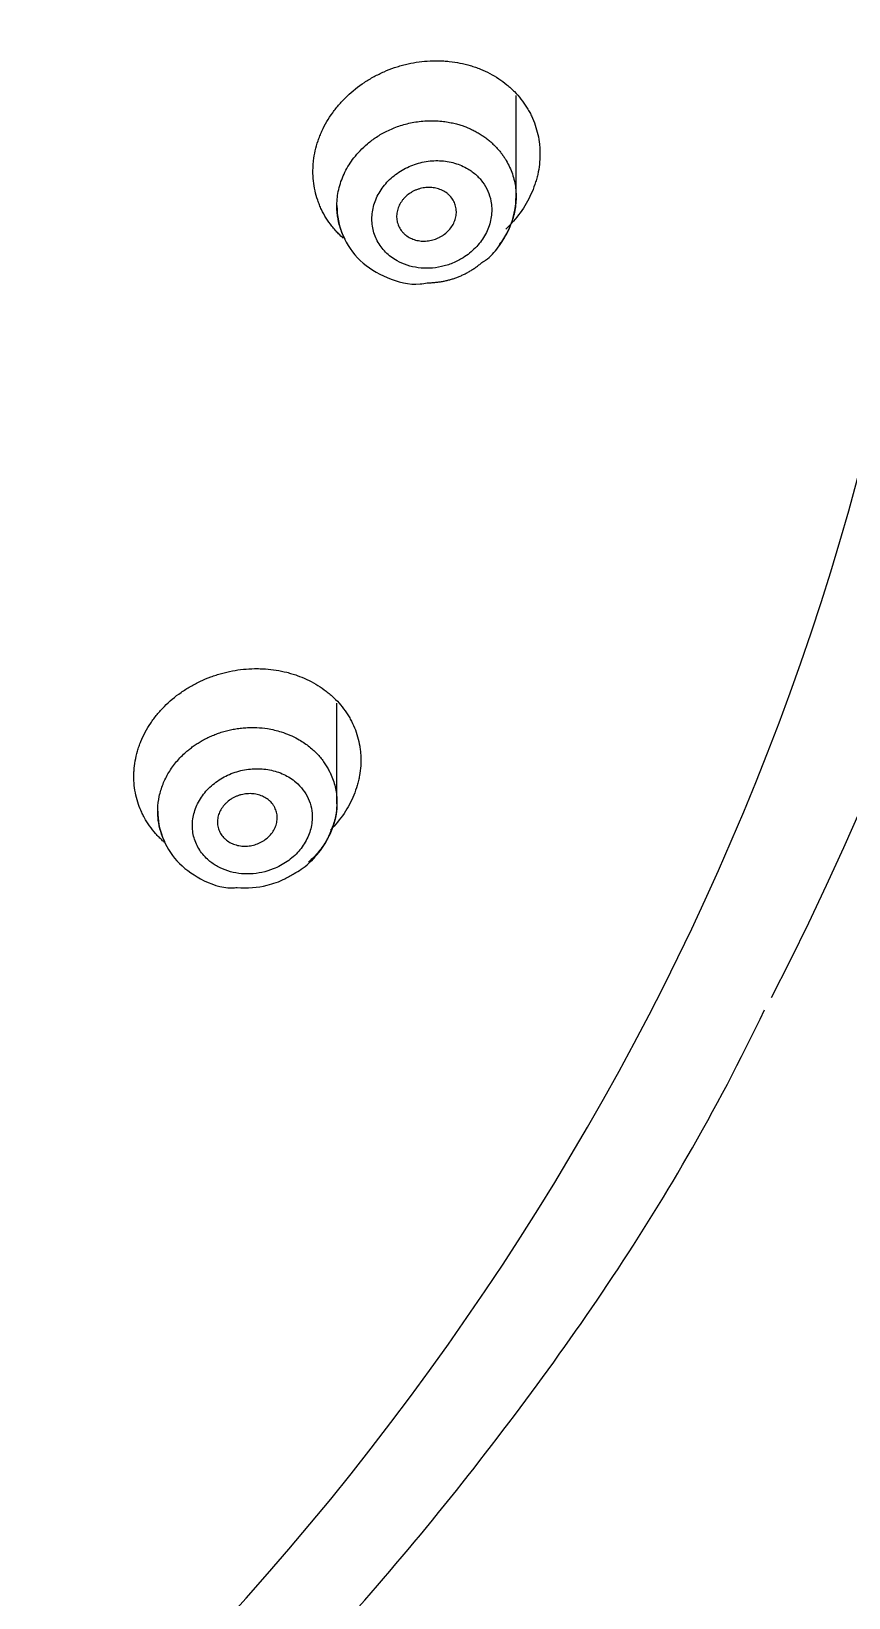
# Model space of a CAD drawing. Header units: millimetres. Extents: x 6110 to 6704, y -2661 to -1821.
# Drawn here: x 6347.36 to 6350.78, y -2176.34 to -2169.79 of the extents above; entities that cross this region are included whole.
import ezdxf

# ---------------------------------------------------------------- set-up
doc = ezdxf.new("R2010")
doc.units = ezdxf.units.MM
doc.header["$LTSCALE"] = 0.1
doc.linetypes.add('HIDDEN2', pattern=[4.7625, 3.175, -1.5875])
doc.layers.add('1', color=4, linetype='HIDDEN2', lineweight=13)
doc.layers.add('DIM', color=3, linetype='Continuous', lineweight=9)

msp = doc.modelspace()

# ---------------------------------------------------------------- hatches: boundary and pattern name
at = {"layer": 'DIM'}
h = msp.add_hatch(dxfattribs=at)
h.set_pattern_fill('ANSI31', color=2)
edge = h.paths.add_edge_path()
edge.add_line((6619.6172, -2595.9805), (6619.6172, -1962.2056))
edge.add_line((6634.6172, -1966.1101), (6619.6172, -1966.1101))
edge.add_line((6634.6172, -2610.9805), (6634.6172, -1966.1101))
edge.add_line((6634.6172, -2610.9805), (6184.4567, -2610.9805))
edge.add_line((6619.6172, -2595.9805), (6184.4567, -2595.9805))
edge.add_line((6184.4567, -2610.9805), (6184.4567, -2595.9805))

# ---------------------------------------------------------------- linework, layer by layer
at = {"layer": '1', "color": 7, "linetype": 'Continuous', "lineweight": -3}
for p, q in [((6349.3843, -2170.4798), (6349.3843, -2170.055)), ((6348.6347, -2173.0163), (6348.6347, -2172.5999))]:
    msp.add_line(p, q, dxfattribs=at)
for centre, major_axis, start_param, end_param in [((6338.0093, -2168.509), (-13.75, 0), 3.141606, 7.301236), ((6338.0093, -2168.8384), (13.1753, 0), 4.984867, 10.723113), ((6338.0093, -2168.5303), (-13.75, 0), 2.702227, 3.570041)]:
    msp.add_ellipse(centre, major_axis=major_axis, ratio=0.906308, start_param=start_param, end_param=end_param, dxfattribs=at)
for points, knots in [([(6348.6607, -2170.6529), (6348.6542, -2170.647), (6348.6478, -2170.6409), (6348.6367, -2170.6296), (6348.6319, -2170.6244), (6348.6226, -2170.6138), (6348.6181, -2170.6084), (6348.5965, -2170.581), (6348.582, -2170.5575), (6348.5671, -2170.5264), (6348.5643, -2170.5201), (6348.5591, -2170.5072), (6348.5566, -2170.5007), (6348.5498, -2170.4809), (6348.5461, -2170.4675), (6348.5371, -2170.427), (6348.5342, -2170.3994), (6348.5344, -2170.3641), (6348.5346, -2170.357), (6348.5355, -2170.3428), (6348.5361, -2170.3358), (6348.5386, -2170.3146), (6348.5434, -2170.2866), (6348.5511, -2170.2589), (6348.5581, -2170.2382), (6348.5606, -2170.2314), (6348.5661, -2170.2177), (6348.569, -2170.2109), (6348.5843, -2170.1772), (6348.5993, -2170.1516), (6348.6256, -2170.115), (6348.6351, -2170.1031), (6348.6502, -2170.0857), (6348.6554, -2170.08), (6348.666, -2170.0689), (6348.6715, -2170.0635), (6348.6993, -2170.037), (6348.7234, -2170.0178), (6348.756, -2169.9962), (6348.7627, -2169.992), (6348.7762, -2169.9839), (6348.783, -2169.98), (6348.8036, -2169.9688), (6348.8317, -2169.9551), (6348.8608, -2169.9438), (6348.8831, -2169.9362), (6348.8905, -2169.9339), (6348.9056, -2169.9295), (6348.9133, -2169.9274), (6348.9514, -2169.918), (6348.9821, -2169.9132), (6349.0282, -2169.9099), (6349.0435, -2169.9095), (6349.0666, -2169.9099), (6349.0744, -2169.9102), (6349.0897, -2169.9111), (6349.0973, -2169.9118), (6349.1351, -2169.9158), (6349.1644, -2169.9216), (6349.1999, -2169.9322), (6349.207, -2169.9344), (6349.221, -2169.9393), (6349.2279, -2169.942), (6349.2484, -2169.9503), (6349.2617, -2169.9564), (6349.3, -2169.9765), (6349.3238, -2169.9922), (6349.3513, -2170.0147), (6349.3567, -2170.0194), (6349.3671, -2170.029), (6349.3722, -2170.0339), (6349.387, -2170.0489), (6349.4054, -2170.0697), (6349.4213, -2170.0923), (6349.4322, -2170.1099), (6349.4357, -2170.1159), (6349.4424, -2170.1281), (6349.4456, -2170.1343), (6349.4606, -2170.1656), (6349.4695, -2170.1917), (6349.4785, -2170.232), (6349.4807, -2170.2457), (6349.483, -2170.2666), (6349.4835, -2170.2737), (6349.4842, -2170.2877), (6349.4844, -2170.2947), (6349.4842, -2170.3298), (6349.481, -2170.3579), (6349.4731, -2170.3929), (6349.4713, -2170.3999), (6349.4674, -2170.4139), (6349.4652, -2170.4209), (6349.4582, -2170.4417), (6349.4528, -2170.4553), (6349.4346, -2170.4953), (6349.4197, -2170.5211), (6349.3841, -2170.5706), (6349.364, -2170.5937), (6349.3415, -2170.6151)], [0, 0, 0, 0, 0.013123, 0.013123, 0.023622, 0.023622, 0.034121, 0.034121, 0.076115, 0.076115, 0.086614, 0.086614, 0.097113, 0.097113, 0.11811, 0.11811, 0.160105, 0.160105, 0.170604, 0.170604, 0.181102, 0.181102, 0.2021, 0.223097, 0.223097, 0.233596, 0.233596, 0.244094, 0.244094, 0.286089, 0.286089, 0.307087, 0.307087, 0.317585, 0.317585, 0.328084, 0.328084, 0.370079, 0.370079, 0.380577, 0.380577, 0.391076, 0.391076, 0.412073, 0.433071, 0.433071, 0.443569, 0.443569, 0.454068, 0.454068, 0.496063, 0.496063, 0.51706, 0.51706, 0.527559, 0.527559, 0.538058, 0.538058, 0.580052, 0.580052, 0.590551, 0.590551, 0.60105, 0.60105, 0.622047, 0.622047, 0.664042, 0.664042, 0.674541, 0.674541, 0.685039, 0.685039, 0.706037, 0.727034, 0.727034, 0.737533, 0.737533, 0.748031, 0.748031, 0.790026, 0.790026, 0.811024, 0.811024, 0.821522, 0.821522, 0.832021, 0.832021, 0.874016, 0.874016, 0.884514, 0.884514, 0.895013, 0.895013, 0.91601, 0.91601, 0.958005, 0.958005, 1, 1, 1, 1]), ([(6348.6343, -2170.5179), (6348.6343, -2170.5141), (6348.6348, -2170.4882), (6348.6419, -2170.4398), (6348.6659, -2170.3752), (6348.6979, -2170.3241), (6348.7314, -2170.2852), (6348.7629, -2170.2557), (6348.8005, -2170.2278), (6348.8444, -2170.2027), (6348.8945, -2170.182), (6348.9501, -2170.1671), (6349.0004, -2170.1609), (6349.0419, -2170.1605), (6349.0723, -2170.1626), (6349.0995, -2170.1663), (6349.1234, -2170.1713), (6349.1441, -2170.1768), (6349.1617, -2170.1825), (6349.1763, -2170.188), (6349.188, -2170.1929), (6349.197, -2170.197), (6349.2081, -2170.2023), (6349.2216, -2170.2095), (6349.238, -2170.2194), (6349.2534, -2170.2298), (6349.2679, -2170.2409), (6349.2814, -2170.2523), (6349.2939, -2170.2642), (6349.3055, -2170.2763), (6349.3162, -2170.2887), (6349.3259, -2170.3013), (6349.3348, -2170.3141), (6349.3512, -2170.3404), (6349.3707, -2170.3828), (6349.3843, -2170.4435), (6349.3853, -2170.5057), (6349.3737, -2170.5675), (6349.3499, -2170.6268), (6349.3266, -2170.6634), (6349.3133, -2170.6806)], [0, 0, 0, 0, 0.008925, 0.060899, 0.113197, 0.165847, 0.194741, 0.225954, 0.25949, 0.295351, 0.333539, 0.374055, 0.4169, 0.440746, 0.462532, 0.482259, 0.499925, 0.515532, 0.529078, 0.540563, 0.549988, 0.557352, 0.562655, 0.577329, 0.591721, 0.60583, 0.619656, 0.633199, 0.64646, 0.659439, 0.672136, 0.684551, 0.696684, 0.708536, 0.757588, 0.80642, 0.855055, 0.903515, 0.951822, 1, 1, 1, 1]), ([(6349.2349, -2170.6691), (6349.2414, -2170.6606), (6349.2531, -2170.643), (6349.2669, -2170.6149), (6349.2765, -2170.5857), (6349.282, -2170.556), (6349.2831, -2170.5262), (6349.2791, -2170.4922), (6349.2676, -2170.4548), (6349.2454, -2170.4168), (6349.2152, -2170.384), (6349.1821, -2170.3609), (6349.1497, -2170.3454), (6349.1199, -2170.3357), (6349.0887, -2170.3297), (6349.0566, -2170.3273), (6349.024, -2170.3288), (6348.9915, -2170.3341), (6348.9596, -2170.343), (6348.929, -2170.3555), (6348.9, -2170.3715), (6348.8731, -2170.3905), (6348.8489, -2170.4124), (6348.8279, -2170.4368), (6348.8102, -2170.4632), (6348.7965, -2170.4913), (6348.7868, -2170.5205), (6348.7813, -2170.5502), (6348.7803, -2170.58), (6348.7836, -2170.6092), (6348.7911, -2170.6375), (6348.8029, -2170.6643), (6348.8186, -2170.6891), (6348.8378, -2170.7115), (6348.8603, -2170.7312), (6348.8899, -2170.7505), (6348.9278, -2170.7672), (6348.9743, -2170.7776), (6349.0229, -2170.7798), (6349.0718, -2170.7732), (6349.1194, -2170.7584), (6349.1589, -2170.7381), (6349.1902, -2170.7159), (6349.2144, -2170.6939), (6349.2284, -2170.6776), (6349.2349, -2170.6691)], [0, 0, 0, 0, 0.020937, 0.04168, 0.06259, 0.083481, 0.104185, 0.12506, 0.156288, 0.187485, 0.21871, 0.249917, 0.270822, 0.291539, 0.312411, 0.33333, 0.354049, 0.374912, 0.395838, 0.416551, 0.437405, 0.458357, 0.479078, 0.499947, 0.520879, 0.541628, 0.562596, 0.583434, 0.604131, 0.625093, 0.645904, 0.666593, 0.68755, 0.708378, 0.729074, 0.750004, 0.781179, 0.812427, 0.843629, 0.874873, 0.9061, 0.937344, 0.958319, 0.979085, 1, 1, 1, 1]), ([(6349.099, -2170.6237), (6349.0933, -2170.6294), (6349.087, -2170.6346), (6349.077, -2170.6416), (6349.0735, -2170.6438), (6349.0664, -2170.6479), (6349.0627, -2170.6498), (6349.0514, -2170.655), (6349.0437, -2170.6578), (6349.0318, -2170.6611), (6349.0278, -2170.662), (6349.0196, -2170.6634), (6349.0156, -2170.664), (6349.0034, -2170.6651), (6348.9954, -2170.6651), (6348.9834, -2170.6641), (6348.9794, -2170.6636), (6348.9715, -2170.6622), (6348.9639, -2170.6605), (6348.9565, -2170.6581), (6348.9492, -2170.6554), (6348.9457, -2170.6539), (6348.9353, -2170.6487), (6348.9289, -2170.6447), (6348.9201, -2170.6378), (6348.9173, -2170.6354), (6348.9119, -2170.6303), (6348.9094, -2170.6275), (6348.9023, -2170.619), (6348.8983, -2170.613), (6348.8934, -2170.6033), (6348.8919, -2170.5999), (6348.8893, -2170.5931), (6348.8882, -2170.5896), (6348.8855, -2170.579), (6348.8845, -2170.5718), (6348.8843, -2170.5607), (6348.8844, -2170.5569), (6348.8851, -2170.5495), (6348.8861, -2170.5421), (6348.8879, -2170.5348), (6348.8902, -2170.5275), (6348.8915, -2170.5239), (6348.8961, -2170.5132), (6348.8998, -2170.5063), (6348.9065, -2170.4966), (6348.9089, -2170.4934), (6348.914, -2170.4872), (6348.9168, -2170.4842), (6348.9253, -2170.4756), (6348.9315, -2170.4705), (6348.9417, -2170.4634), (6348.9452, -2170.4612), (6348.9523, -2170.4571), (6348.9596, -2170.4533), (6348.9672, -2170.4502), (6348.975, -2170.4474), (6348.9789, -2170.4461), (6348.9909, -2170.4429), (6348.999, -2170.4414), (6349.0111, -2170.4403), (6349.0151, -2170.4401), (6349.0233, -2170.44), (6349.0273, -2170.4402), (6349.0393, -2170.4412), (6349.0471, -2170.4426), (6349.0584, -2170.4457), (6349.0622, -2170.4469), (6349.0695, -2170.4496), (6349.073, -2170.4512), (6349.0833, -2170.4562), (6349.0897, -2170.4602), (6349.0986, -2170.4671), (6349.1014, -2170.4696), (6349.1067, -2170.4747), (6349.1117, -2170.4801), (6349.1161, -2170.4859), (6349.1201, -2170.492), (6349.122, -2170.4952), (6349.127, -2170.505), (6349.1296, -2170.5118), (6349.1322, -2170.5223), (6349.1329, -2170.5259), (6349.1337, -2170.5314), (6349.1339, -2170.5332), (6349.1342, -2170.5369), (6349.1343, -2170.5387), (6349.1345, -2170.5479), (6349.1339, -2170.5553), (6349.1317, -2170.5664), (6349.1307, -2170.5701), (6349.1285, -2170.5775), (6349.1272, -2170.581), (6349.1227, -2170.5917), (6349.1189, -2170.5985), (6349.1099, -2170.6117), (6349.1048, -2170.6179), (6349.099, -2170.6237)], [0, 0, 0, 0, 0.03125, 0.03125, 0.046875, 0.046875, 0.0625, 0.0625, 0.09375, 0.09375, 0.109375, 0.109375, 0.125, 0.125, 0.15625, 0.15625, 0.171875, 0.171875, 0.1875, 0.203125, 0.203125, 0.21875, 0.21875, 0.25, 0.25, 0.265625, 0.265625, 0.28125, 0.28125, 0.3125, 0.3125, 0.328125, 0.328125, 0.34375, 0.34375, 0.375, 0.375, 0.390625, 0.390625, 0.40625, 0.421875, 0.421875, 0.4375, 0.4375, 0.46875, 0.46875, 0.484375, 0.484375, 0.5, 0.5, 0.53125, 0.53125, 0.546875, 0.546875, 0.5625, 0.578125, 0.578125, 0.59375, 0.59375, 0.625, 0.625, 0.640625, 0.640625, 0.65625, 0.65625, 0.6875, 0.6875, 0.703125, 0.703125, 0.71875, 0.71875, 0.75, 0.75, 0.765625, 0.765625, 0.78125, 0.796875, 0.796875, 0.8125, 0.8125, 0.84375, 0.84375, 0.859375, 0.859375, 0.867188, 0.867188, 0.875, 0.875, 0.90625, 0.90625, 0.921875, 0.921875, 0.9375, 0.9375, 0.96875, 0.96875, 1, 1, 1, 1]), ([(6349.2447, -2170.7519), (6349.2487, -2170.7498), (6349.275, -2170.7348), (6349.3106, -2170.6902), (6349.3525, -2170.6273), (6349.3777, -2170.555), (6349.3838, -2170.5058), (6349.3841, -2170.4804)], [0, 0, 0, 0, 0.041295, 0.27536, 0.5142, 0.755656, 1, 1, 1, 1]), ([(6348.6691, -2170.6577), (6348.6624, -2170.645), (6348.6501, -2170.6171), (6348.6375, -2170.5703), (6348.6344, -2170.5361), (6348.6343, -2170.5179)], [0, 0, 0, 0, 0.294683, 0.627086, 1, 1, 1, 1]), ([(6348.6346, -2170.5162), (6348.6349, -2170.5608), (6348.6508, -2170.6434), (6348.7266, -2170.7532), (6348.8414, -2170.8239), (6348.9458, -2170.8516), (6349.0026, -2170.8416), (6349.0125, -2170.8394)], [0, 0, 0, 0, 0.230724, 0.466307, 0.705354, 0.949221, 1, 1, 1, 1]), ([(6347.914, -2173.1829), (6347.9111, -2173.1803), (6347.9082, -2173.1778), (6347.9001, -2173.1704), (6347.8951, -2173.1656), (6347.8853, -2173.1556), (6347.8806, -2173.1506), (6347.8577, -2173.1248), (6347.8421, -2173.1026), (6347.8257, -2173.0729), (6347.8226, -2173.0669), (6347.8167, -2173.0546), (6347.8139, -2173.0483), (6347.8062, -2173.0294), (6347.8018, -2173.0167), (6347.7908, -2172.9777), (6347.7864, -2172.951), (6347.7848, -2172.9167), (6347.7847, -2172.9098), (6347.7848, -2172.896), (6347.7851, -2172.8891), (6347.7864, -2172.8685), (6347.7897, -2172.841), (6347.7961, -2172.8138), (6347.802, -2172.7934), (6347.8042, -2172.7866), (6347.8089, -2172.7731), (6347.8115, -2172.7663), (6347.8252, -2172.733), (6347.8389, -2172.7074), (6347.8635, -2172.6706), (6347.8723, -2172.6587), (6347.8867, -2172.6411), (6347.8916, -2172.6354), (6347.9018, -2172.6241), (6347.907, -2172.6186), (6347.9336, -2172.5917), (6347.9569, -2172.572), (6347.9887, -2172.5497), (6347.9952, -2172.5454), (6348.0084, -2172.537), (6348.0151, -2172.5329), (6348.0353, -2172.5212), (6348.063, -2172.5068), (6348.0918, -2172.4947), (6348.1138, -2172.4866), (6348.1212, -2172.484), (6348.1362, -2172.4792), (6348.1438, -2172.4769), (6348.1818, -2172.4664), (6348.2124, -2172.4607), (6348.2586, -2172.456), (6348.274, -2172.4551), (6348.2973, -2172.4547), (6348.3051, -2172.4547), (6348.3205, -2172.4551), (6348.3281, -2172.4555), (6348.3662, -2172.4582), (6348.3959, -2172.4629), (6348.432, -2172.472), (6348.4392, -2172.474), (6348.4535, -2172.4783), (6348.4606, -2172.4807), (6348.4814, -2172.4881), (6348.4949, -2172.4936), (6348.5342, -2172.5118), (6348.5587, -2172.5263), (6348.5873, -2172.5472), (6348.5929, -2172.5516), (6348.6038, -2172.5605), (6348.6091, -2172.5651), (6348.6245, -2172.5791), (6348.6439, -2172.5987), (6348.6608, -2172.62), (6348.6727, -2172.6367), (6348.6765, -2172.6423), (6348.6837, -2172.6539), (6348.6872, -2172.6598), (6348.7036, -2172.6896), (6348.7139, -2172.7144), (6348.7249, -2172.7532), (6348.7278, -2172.7664), (6348.7311, -2172.7866), (6348.732, -2172.7934), (6348.7335, -2172.807), (6348.734, -2172.8138), (6348.7356, -2172.8478), (6348.7338, -2172.8752), (6348.7278, -2172.9095), (6348.7264, -2172.9164), (6348.7239, -2172.9267), (6348.7231, -2172.9302), (6348.7213, -2172.937), (6348.7166, -2172.9541), (6348.7107, -2172.9709), (6348.6945, -2173.0106), (6348.6808, -2173.0362), (6348.6476, -2173.0859), (6348.6286, -2173.1092), (6348.607, -2173.131)], [0, 0, 0, 0, 0.005859, 0.005859, 0.016435, 0.016435, 0.027011, 0.027011, 0.069315, 0.069315, 0.079891, 0.079891, 0.090467, 0.090467, 0.111619, 0.111619, 0.153922, 0.153922, 0.164498, 0.164498, 0.175074, 0.175074, 0.196226, 0.217378, 0.217378, 0.227954, 0.227954, 0.23853, 0.23853, 0.280834, 0.280834, 0.301986, 0.301986, 0.312562, 0.312562, 0.323138, 0.323138, 0.365442, 0.365442, 0.376018, 0.376018, 0.386594, 0.386594, 0.407746, 0.428898, 0.428898, 0.439474, 0.439474, 0.45005, 0.45005, 0.492353, 0.492353, 0.513505, 0.513505, 0.524081, 0.524081, 0.534657, 0.534657, 0.576961, 0.576961, 0.587537, 0.587537, 0.598113, 0.598113, 0.619265, 0.619265, 0.661569, 0.661569, 0.672145, 0.672145, 0.682721, 0.682721, 0.703873, 0.725025, 0.725025, 0.735601, 0.735601, 0.746177, 0.746177, 0.788481, 0.788481, 0.809633, 0.809633, 0.820209, 0.820209, 0.830784, 0.830784, 0.873088, 0.873088, 0.883664, 0.883664, 0.888952, 0.888952, 0.89424, 0.915392, 0.915392, 0.957696, 0.957696, 1, 1, 1, 1]), ([(6347.8847, -2173.0517), (6347.8847, -2173.0484), (6347.8851, -2173.0277), (6347.8898, -2172.9894), (6347.9054, -2172.9379), (6347.9298, -2172.8888), (6347.9625, -2172.8433), (6347.9935, -2172.8116), (6348.018, -2172.7913), (6348.0333, -2172.7797), (6348.0495, -2172.7686), (6348.0668, -2172.758), (6348.0849, -2172.7481), (6348.104, -2172.7388), (6348.124, -2172.7304), (6348.1449, -2172.7229), (6348.1665, -2172.7163), (6348.1889, -2172.7108), (6348.212, -2172.7064), (6348.2357, -2172.7033), (6348.2556, -2172.7018), (6348.277, -2172.701), (6348.3052, -2172.7014), (6348.3493, -2172.7058), (6348.4077, -2172.7195), (6348.4572, -2172.7408), (6348.4933, -2172.7626), (6348.5145, -2172.7777), (6348.5336, -2172.7936), (6348.5506, -2172.8101), (6348.5656, -2172.8269), (6348.5788, -2172.8439), (6348.5901, -2172.8608), (6348.5999, -2172.8776), (6348.6142, -2172.9063), (6348.6289, -2172.949), (6348.6344, -2172.9907), (6348.6347, -2173.0132), (6348.6347, -2173.0163)], [0, 0, 0, 0, 0.009377, 0.059297, 0.10926, 0.159282, 0.209381, 0.259575, 0.275822, 0.292429, 0.309398, 0.326729, 0.344422, 0.362477, 0.380896, 0.399678, 0.418823, 0.438333, 0.458208, 0.478447, 0.499052, 0.509126, 0.533192, 0.571238, 0.623247, 0.689194, 0.71387, 0.73766, 0.760562, 0.782579, 0.803709, 0.823953, 0.843311, 0.861784, 0.879372, 0.935506, 0.990999, 1, 1, 1, 1]), ([(6348.4519, -2173.242), (6348.46, -2173.2348), (6348.4751, -2173.2197), (6348.4944, -2173.1946), (6348.5099, -2173.1678), (6348.5215, -2173.1398), (6348.5289, -2173.1109), (6348.5323, -2173.077), (6348.5293, -2173.0386), (6348.5159, -2172.9978), (6348.4939, -2172.9607), (6348.4669, -2172.9324), (6348.439, -2172.9117), (6348.4124, -2172.897), (6348.3835, -2172.8858), (6348.353, -2172.8779), (6348.3212, -2172.8737), (6348.2887, -2172.8732), (6348.2561, -2172.8764), (6348.2237, -2172.8833), (6348.1923, -2172.8939), (6348.1623, -2172.9078), (6348.1342, -2172.925), (6348.1087, -2172.9452), (6348.086, -2172.9679), (6348.0667, -2172.993), (6348.0512, -2173.0198), (6348.0395, -2173.0478), (6348.0322, -2173.0767), (6348.0292, -2173.1058), (6348.0304, -2173.1347), (6348.036, -2173.1628), (6348.0458, -2173.1896), (6348.0596, -2173.2148), (6348.0771, -2173.2379), (6348.1015, -2173.2618), (6348.1344, -2173.2846), (6348.177, -2173.3028), (6348.2235, -2173.3134), (6348.2721, -2173.3154), (6348.3212, -2173.3092), (6348.3637, -2173.2962), (6348.3987, -2173.28), (6348.4268, -2173.2627), (6348.4438, -2173.2492), (6348.4519, -2173.242)], [0, 0, 0, 0, 0.020935, 0.041673, 0.062574, 0.083472, 0.104181, 0.125059, 0.156287, 0.187485, 0.218714, 0.249919, 0.270829, 0.291546, 0.312415, 0.333336, 0.354055, 0.374917, 0.395845, 0.416556, 0.437408, 0.458363, 0.479085, 0.499957, 0.520884, 0.541632, 0.562605, 0.583434, 0.60413, 0.625097, 0.645906, 0.666595, 0.68755, 0.708381, 0.72908, 0.750007, 0.781187, 0.812434, 0.843642, 0.874884, 0.906115, 0.937357, 0.958326, 0.979087, 1, 1, 1, 1]), ([(6348.3488, -2173.1586), (6348.343, -2173.1642), (6348.3367, -2173.1692), (6348.3265, -2173.176), (6348.323, -2173.1781), (6348.3158, -2173.1821), (6348.3121, -2173.1839), (6348.3007, -2173.1889), (6348.293, -2173.1916), (6348.281, -2173.1946), (6348.2769, -2173.1954), (6348.2688, -2173.1968), (6348.2647, -2173.1973), (6348.2526, -2173.1982), (6348.2445, -2173.1982), (6348.2325, -2173.197), (6348.2285, -2173.1965), (6348.2207, -2173.195), (6348.2131, -2173.1932), (6348.2057, -2173.1908), (6348.1985, -2173.188), (6348.195, -2173.1865), (6348.1847, -2173.1814), (6348.1784, -2173.1774), (6348.1697, -2173.1706), (6348.1669, -2173.1682), (6348.1616, -2173.1631), (6348.1591, -2173.1604), (6348.1522, -2173.152), (6348.1482, -2173.1461), (6348.1434, -2173.1366), (6348.1419, -2173.1333), (6348.1394, -2173.1266), (6348.1383, -2173.1232), (6348.1358, -2173.1128), (6348.1348, -2173.1058), (6348.1347, -2173.0967), (6348.1347, -2173.0949), (6348.1349, -2173.0912), (6348.1352, -2173.0858), (6348.1366, -2173.0768), (6348.1385, -2173.0696), (6348.1408, -2173.0625), (6348.1422, -2173.059), (6348.1468, -2173.0485), (6348.1506, -2173.0419), (6348.1573, -2173.0323), (6348.1597, -2173.0292), (6348.165, -2173.0232), (6348.1677, -2173.0203), (6348.1764, -2173.012), (6348.1826, -2173.0069), (6348.1929, -2173.0001), (6348.1964, -2172.998), (6348.2036, -2172.994), (6348.211, -2172.9904), (6348.2186, -2172.9874), (6348.2245, -2172.9854), (6348.2264, -2172.9847), (6348.2304, -2172.9836), (6348.2324, -2172.983), (6348.2425, -2172.9805), (6348.2505, -2172.9792), (6348.2627, -2172.9782), (6348.2668, -2172.9781), (6348.2749, -2172.9781), (6348.279, -2172.9783), (6348.2909, -2172.9795), (6348.2987, -2172.9809), (6348.31, -2172.9841), (6348.3137, -2172.9853), (6348.3209, -2172.9881), (6348.3244, -2172.9896), (6348.3346, -2172.9947), (6348.3409, -2172.9987), (6348.3497, -2173.0055), (6348.3525, -2173.008), (6348.3578, -2173.013), (6348.3627, -2173.0183), (6348.367, -2173.0241), (6348.37, -2173.0285), (6348.3709, -2173.0301), (6348.3728, -2173.0332), (6348.3736, -2173.0348), (6348.3777, -2173.0427), (6348.3802, -2173.0494), (6348.3828, -2173.0597), (6348.3834, -2173.0632), (6348.3841, -2173.0685), (6348.3843, -2173.0703), (6348.3846, -2173.0739), (6348.3847, -2173.0757), (6348.3848, -2173.0847), (6348.3841, -2173.0919), (6348.3819, -2173.1028), (6348.3809, -2173.1064), (6348.3786, -2173.1135), (6348.3773, -2173.117), (6348.3727, -2173.1274), (6348.3689, -2173.1341), (6348.3598, -2173.1469), (6348.3546, -2173.153), (6348.3488, -2173.1586)], [0, 0, 0, 0, 0.03125, 0.03125, 0.046875, 0.046875, 0.0625, 0.0625, 0.09375, 0.09375, 0.109375, 0.109375, 0.125, 0.125, 0.15625, 0.15625, 0.171875, 0.171875, 0.1875, 0.203125, 0.203125, 0.21875, 0.21875, 0.25, 0.25, 0.265625, 0.265625, 0.28125, 0.28125, 0.3125, 0.3125, 0.328125, 0.328125, 0.34375, 0.34375, 0.375, 0.375, 0.382812, 0.382812, 0.390625, 0.40625, 0.421875, 0.421875, 0.4375, 0.4375, 0.46875, 0.46875, 0.484375, 0.484375, 0.5, 0.5, 0.53125, 0.53125, 0.546875, 0.546875, 0.5625, 0.578125, 0.578125, 0.585937, 0.585937, 0.59375, 0.59375, 0.625, 0.625, 0.640625, 0.640625, 0.65625, 0.65625, 0.6875, 0.6875, 0.703125, 0.703125, 0.71875, 0.71875, 0.75, 0.75, 0.765625, 0.765625, 0.78125, 0.796875, 0.796875, 0.804687, 0.804687, 0.8125, 0.8125, 0.84375, 0.84375, 0.859375, 0.859375, 0.867187, 0.867187, 0.875, 0.875, 0.90625, 0.90625, 0.921875, 0.921875, 0.9375, 0.9375, 0.96875, 0.96875, 1, 1, 1, 1]), ([(6348.6347, -2173.0163), (6348.6347, -2173.0324), (6348.6318, -2173.0675), (6348.6226, -2173.1029), (6348.6156, -2173.1221), (6348.6153, -2173.1229)], [0, 0, 0, 0, 0.447481, 0.976899, 1, 1, 1, 1]), ([(6347.8847, -2173.0515), (6347.8852, -2173.09), (6347.8984, -2173.1636), (6347.96, -2173.2663), (6348.0621, -2173.3398), (6348.1559, -2173.3762), (6348.2095, -2173.3718), (6348.2165, -2173.3709)], [0, 0, 0, 0, 0.220266, 0.453925, 0.700443, 0.961117, 1, 1, 1, 1]), ([(6347.9145, -2173.1804), (6347.9077, -2173.1664), (6347.8959, -2173.1366), (6347.8865, -2173.0931), (6347.8847, -2173.0641), (6347.8847, -2173.0517)], [0, 0, 0, 0, 0.349337, 0.720868, 1, 1, 1, 1]), ([(6348.4557, -2173.3118), (6348.4659, -2173.3066), (6348.4995, -2173.2871), (6348.548, -2173.241), (6348.5912, -2173.1825), (6348.6075, -2173.1416), (6348.6126, -2173.1247)], [0, 0, 0, 0, 0.132424, 0.453316, 0.782636, 1, 1, 1, 1]), ([(6348.6153, -2173.1229), (6348.6088, -2173.1402), (6348.5926, -2173.1746), (6348.5591, -2173.2226), (6348.5311, -2173.2514), (6348.5159, -2173.2646)], [0, 0, 0, 0, 0.326795, 0.665108, 1, 1, 1, 1]), ([(6348.2165, -2173.3709), (6348.26, -2173.3747), (6348.3273, -2173.3696), (6348.4078, -2173.3413), (6348.443, -2173.3205), (6348.4557, -2173.3118)], [0, 0, 0, 0, 0.507027, 0.816897, 1, 1, 1, 1]), ([(6342.1579, -2180.4694), (6342.5135, -2180.3711), (6343.2867, -2180.1238), (6344.4384, -2179.6306), (6345.6009, -2179.0042), (6346.6903, -2178.2758), (6347.6959, -2177.4538), (6348.6093, -2176.5462), (6349.4169, -2175.5601), (6350.0231, -2174.6672), (6350.3241, -2174.0922), (6350.4244, -2173.8833)], [0, 0, 0, 0, 0.098503, 0.217993, 0.337456, 0.45688, 0.576251, 0.695554, 0.814775, 0.933902, 1, 1, 1, 1])]:
    msp.add_open_spline(points, degree=3, knots=knots, dxfattribs=at)
for points in [[(6349.0125, -2170.8394), (6349.1441, -2170.8381), (6349.2447, -2170.7519)], [(6348.6126, -2173.1247), (6348.6374, -2173.0731), (6348.6347, -2173.0165)]]:
    msp.add_open_spline(points, degree=2, dxfattribs=at)

doc.saveas('drawing.dxf')
